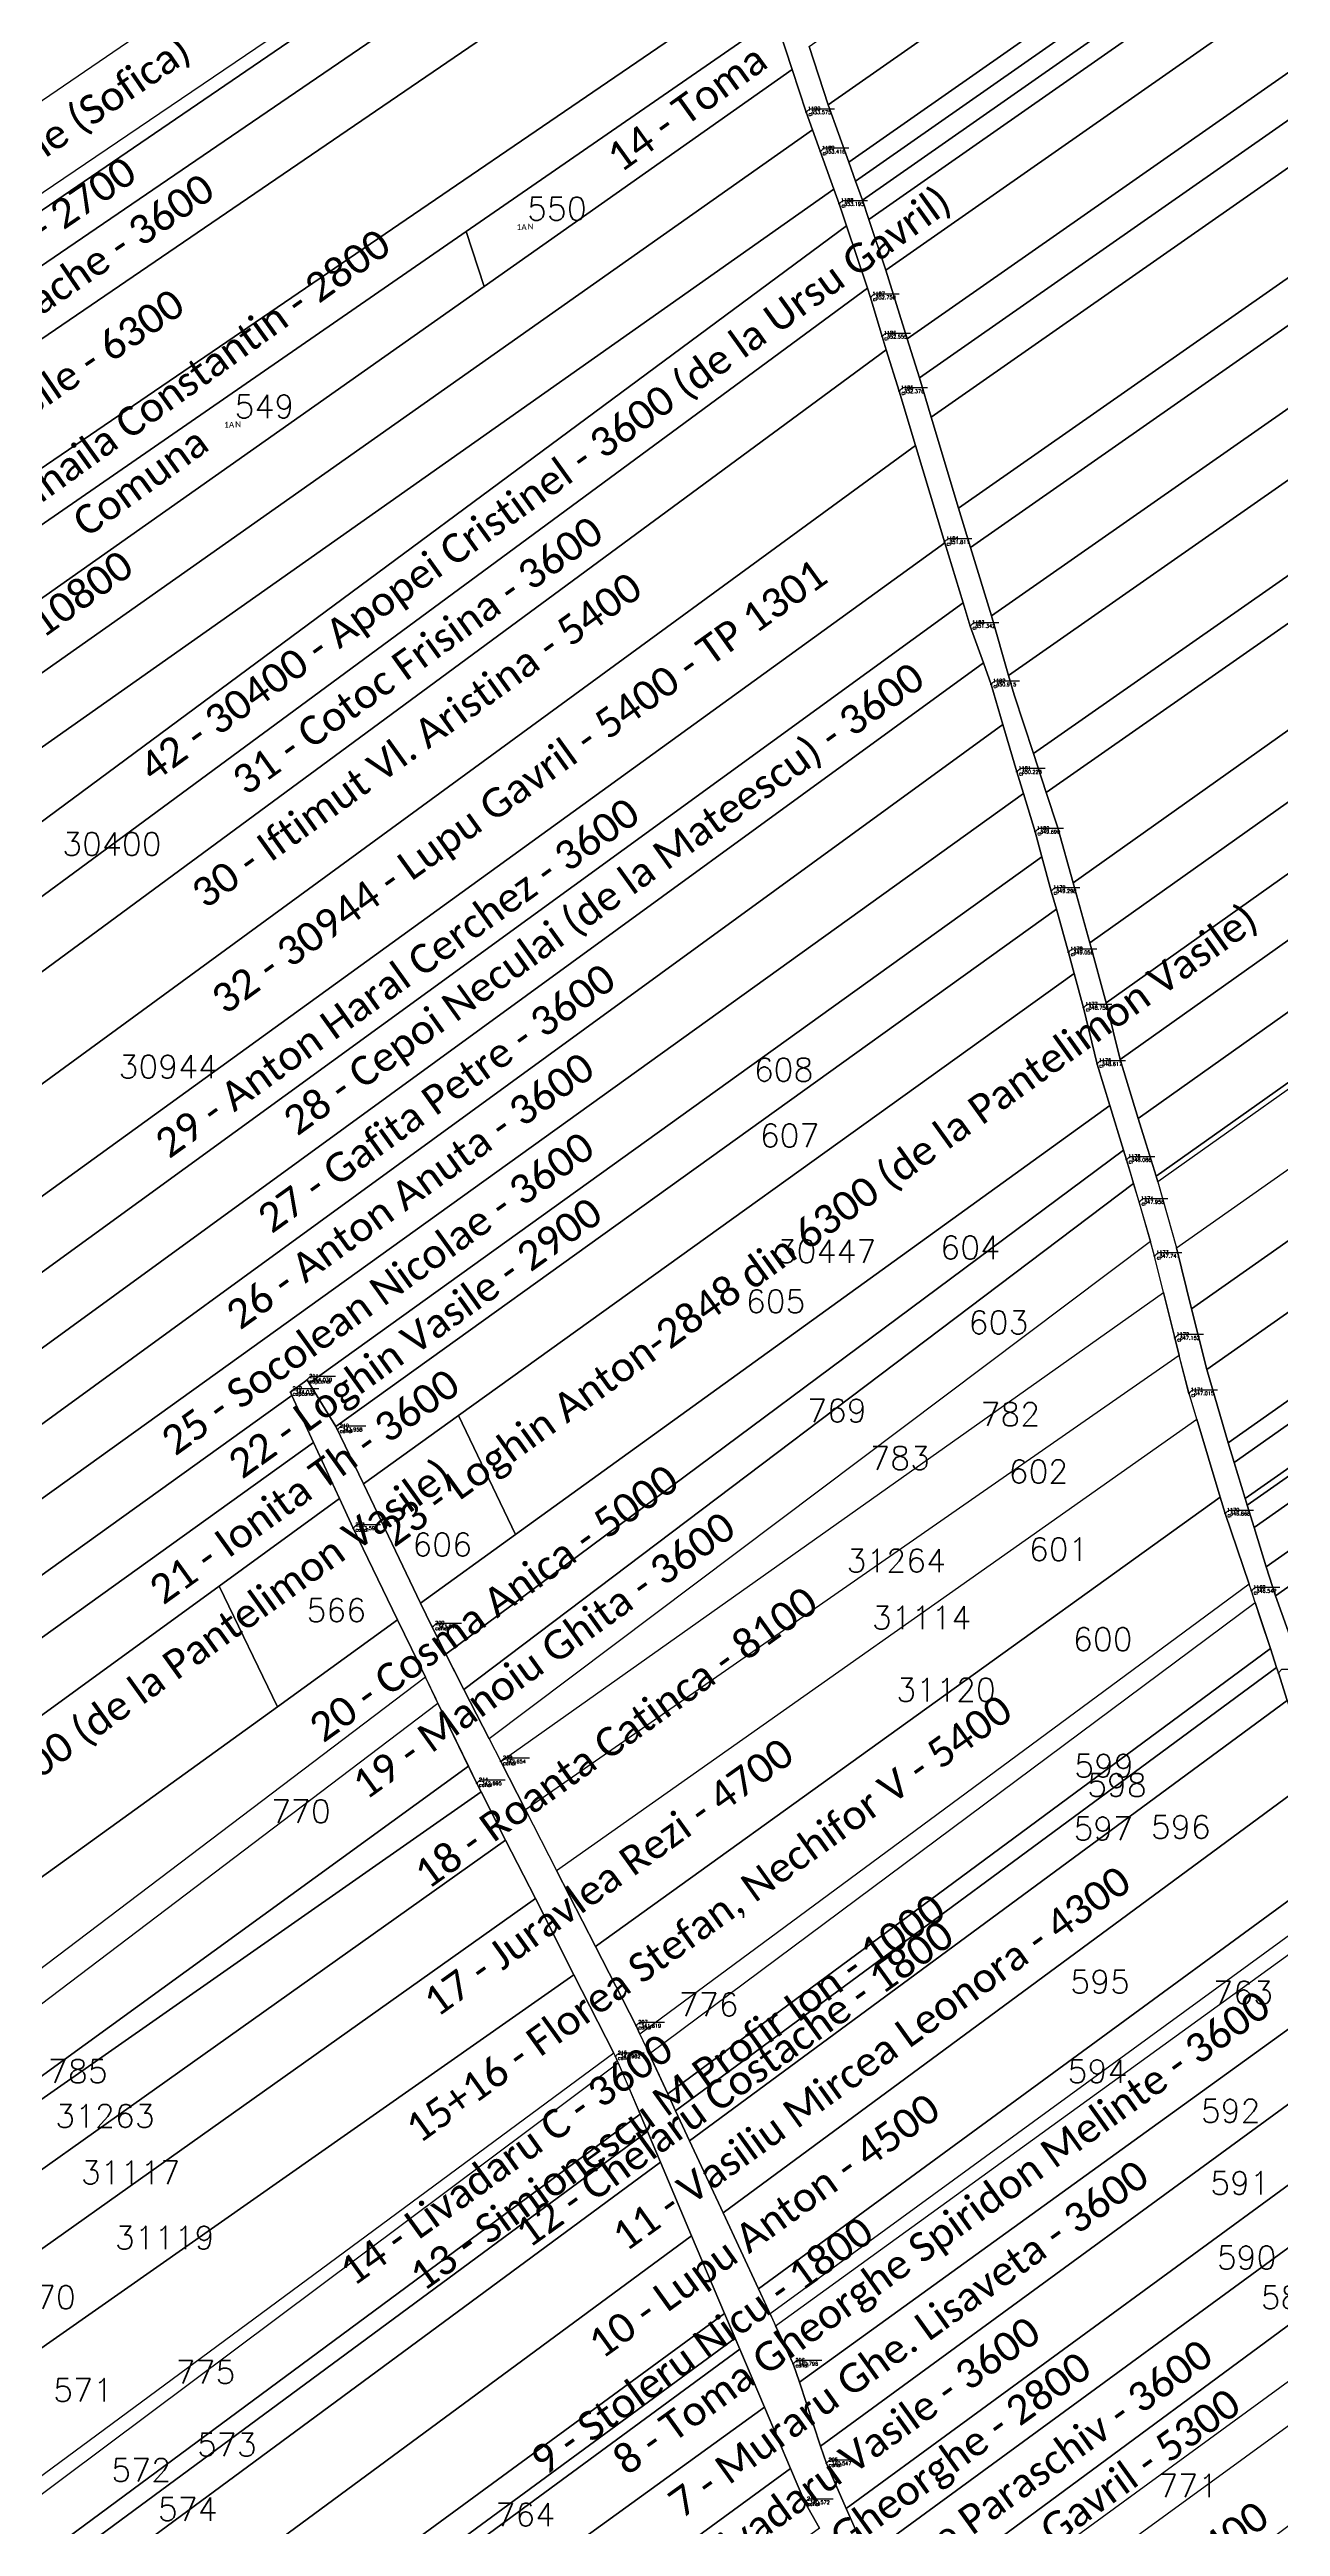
# Model space of a CAD drawing. Extents: x 611010 to 615314, y 642768 to 648579.
# Drawn here: x 613776.9 to 613988.9, y 646636.4 to 647063.1 of the extents above; entities that cross this region are included whole.
import ezdxf

# ---------------------------------------------------------------- set-up
doc = ezdxf.new("R2010")
doc.units = 0
doc.header["$LTSCALE"] = 0.5
doc.header["$MEASUREMENT"] = 0
doc.header["$PDMODE"] = 32
doc.header["$PDSIZE"] = 0.125
doc.layers.get('0').update_dxf_attribs({"color": 1, "linetype": 'CONTINUOUS'})
for name, color, linetype in [('0_pct_coduri', 20, 'CONTINUOUS'), ('0_pct_cote', 7, 'CONTINUOUS'), ('0_pct_denumiri', 7, 'CONTINUOUS'), ('0_pct_linii_marcaj', 7, 'CONTINUOUS'), ('0_pct_simboluri', 7, 'CONTINUOUS'), ('_CAT_FOL', 7, 'CONTINUOUS'), ('_IMPREJMUIT', 150, 'CONTINUOUS'), ('_NR_PARCELA', 50, 'CONTINUOUS'), ('_PARCELA_NOU_feb2025', 50, 'CONTINUOUS'), ('_TEXTE', 255, 'CONTINUOUS'), ('LABEL-terenuri-active-2024', 210, 'CONTINUOUS')]:
    doc.layers.add(name, color=color, linetype=linetype)
doc.layers.add('_ID', color=176, linetype='CONTINUOUS', lineweight=30)
doc.layers.get('0').off()
doc.styles.add('ROMANS', font='ROMANS.SHX')
doc.styles.get("Standard").update_dxf_attribs({"font": 'romans.shx'})
doc.styles.add('texte', font='calibri.ttf')

# ---------------------------------------------------------------- blocks, each defined once
blk = doc.blocks.new('Punct')
blk.add_point((0, 0))
at = {"flags": 1}
for tag, p in [('DENPCT', (1.4, 0)), ('COTA', (1.4, -2.5)), ('COD', (1.4, -5))]:
    blk.add_attdef(tag, p, '', height=1.5, dxfattribs=at)

msp = doc.modelspace()

# ---------------------------------------------------------------- linework, layer by layer
at = {"layer": '0_pct_linii_marcaj'}
for points in [[(613907.28, 647052.38), (613907.82, 647052.91), (613912.11, 647052.91)], [(613909.73, 647045.62), (613910.26, 647046.15), (613914.55, 647046.15)], [(613912.97, 647036.59), (613913.5, 647037.12), (613917.79, 647037.12)], [(613918.39, 647020.48), (613918.93, 647021.01), (613923.22, 647021.01)], [(613920.36, 647013.72), (613920.89, 647014.26), (613925.18, 647014.26)], [(613923.31, 647004.32), (613923.84, 647004.86), (613928.13, 647004.86)], [(613931.1, 646978.34), (613931.64, 646978.88), (613935.75, 646978.88)], [(613935.56, 646963.88), (613936.09, 646964.42), (613940.38, 646964.42)], [(613939.16, 646953.81), (613939.69, 646954.34), (613943.98, 646954.34)], [(613943.58, 646938.75), (613944.11, 646939.29), (613948.4, 646939.29)], [(613946.74, 646928.42), (613947.27, 646928.95), (613951.56, 646928.95)], [(613949.52, 646918.22), (613950.05, 646918.75), (613954.34, 646918.75)], [(613952.48, 646907.65), (613953.01, 646908.18), (613957.3, 646908.18)], [(613955.07, 646898.12), (613955.6, 646898.65), (613959.89, 646898.65)], [(613957.4, 646888.42), (613957.93, 646888.95), (613962.22, 646888.95)], [(613962.45, 646871.91), (613962.99, 646872.44), (613967.28, 646872.44)], [(613964.67, 646864.67), (613965.2, 646865.2), (613969.49, 646865.2)], [(613967.3, 646855.35), (613967.83, 646855.88), (613971.95, 646855.88)], [(613970.81, 646841.25), (613971.34, 646841.78), (613975.63, 646841.78)], [(613821.31, 646834.04), (613821.84, 646834.57), (613826.13, 646834.57)], [(613818.45, 646831.91), (613818.98, 646832.44), (613823.27, 646832.44)], [(613973.23, 646831.69), (613973.77, 646832.23), (613978.06, 646832.23)], [(613826.55, 646825.47), (613827.08, 646826), (613831.37, 646826)], [(613829.24, 646808.47), (613829.78, 646809), (613833.89, 646809)], [(613979.46, 646810.98), (613980, 646811.51), (613984.29, 646811.51)], [(613984, 646797.66), (613984.53, 646798.2), (613988.82, 646798.2)], [(613842.99, 646791.51), (613843.52, 646792.04), (613847.81, 646792.04)], [(613988.63, 646783.54), (613989.16, 646784.08), (613993.48, 646784.08)], [(613850.54, 646764.51), (613851.07, 646765.04), (613855.36, 646765.04)], [(613854.68, 646768.27), (613855.21, 646768.81), (613859.53, 646768.81)], [(613877.99, 646722.75), (613878.53, 646723.28), (613882.79, 646723.28)], [(613874.44, 646717.48), (613874.98, 646718.01), (613879.27, 646718.01)], [(613905.06, 646664.52), (613905.59, 646665.06), (613909.88, 646665.06)], [(613910.77, 646647.37), (613911.3, 646647.9), (613915.59, 646647.9)], [(613907.04, 646640.66), (613907.58, 646641.19), (613911.87, 646641.19)]]:
    msp.add_lwpolyline(points, dxfattribs=at)
at = {"layer": '_PARCELA_NOU_feb2025'}
for points in [[(614347.67, 647364.89), (614349.02, 647359.72), (613911, 647053.59), (613907.71, 647063.61), (614346.06, 647369.98)], [(614351.18, 647352.54), (614352.14, 647349.57), (613914.55, 647043.73), (613911, 647053.59), (614349.02, 647359.72), (614349.31, 647358.64)], [(613915.73, 647040.45), (613914.55, 647043.73), (614352.14, 647349.57), (614353.23, 647346.21)], [(613916.9, 647037.15), (613915.73, 647040.45), (614353.23, 647346.21), (614354.31, 647342.86)], [(614355.12, 647340.38), (614355.37, 647339.48), (613918.02, 647033.82), (613916.9, 647037.15), (614354.31, 647342.86)], [(613920.95, 647025.11), (613918.02, 647033.82), (614355.37, 647339.48), (614357.94, 647330.52)], [(614362.76, 647321.83), (614363.47, 647319.98), (613924.6, 647013.25), (613920.95, 647025.11), (614357.94, 647330.52), (614360.61, 647321.2)], [(614364.84, 647315.26), (614365.56, 647313.24), (613926.71, 647006.53), (613924.6, 647013.25), (614363.47, 647319.98), (614364.01, 647318.55)], [(614365.91, 647312.26), (614367.61, 647306.47), (613928.75, 646999.75), (613926.71, 647006.53), (614365.56, 647313.24)], [(613933.44, 646984.12), (613928.75, 646999.75), (614367.61, 647306.47), (614371.51, 647293.17), (614372.19, 647290.75)], [(614373.3, 647286.76), (614374.28, 647284.01), (613935.49, 646977.34), (613933.44, 646984.12), (614372.19, 647290.75)], [(614375.65, 647280.17), (614377.57, 647271.95), (613939.14, 646965.53), (613935.49, 646977.34), (614374.28, 647284.01)], [(614378.79, 647266.75), (614380.31, 647261.55), (613942.06, 646955.26), (613939.14, 646965.53), (614377.57, 647271.95)], [(614383.07, 647252.1), (614384.37, 647247.95), (613946.35, 646941.82), (613943.01, 646951.94), (613942.06, 646955.26), (614380.31, 647261.55)], [(614385.01, 647245.9), (614386.27, 647241.06), (613948.56, 646935.14), (613946.35, 646941.82), (614384.37, 647247.95)], [(614387.72, 647235.48), (614389.65, 647229.34), (613953.2, 646919.55), (613950.5, 646929.19), (613948.56, 646935.14), (614386.27, 647241.06)], [(614392.78, 647219.44), (614392.84, 647219.23), (613956.09, 646909.23), (613953.2, 646919.55), (614389.65, 647229.34), (614390.72, 647225.96)], [(613958.91, 646898.87), (613956.09, 646909.23), (614392.84, 647219.23), (614395.79, 647208.97)], [(613961.27, 646889.11), (613958.91, 646898.87), (614395.79, 647208.97), (614398.52, 647199.46)], [(613964.41, 646878.98), (613961.27, 646889.11), (614398.52, 647199.46), (614399.16, 647197.24), (614401.23, 647189.04)], [(614404.28, 647178.58), (613967.48, 646869.05), (613964.41, 646878.98), (614401.23, 647189.04), (614401.44, 647188.23), (614404.1, 647179.16)], [(614404.55, 647177.68), (614404.55, 647177.68), (613967.76, 646868.05), (613967.48, 646869.05), (614404.28, 647178.58)], [(613967.76, 646868.05), (613970.98, 646856.69), (614408.33, 647164.24), (614407.25, 647168.91), (614404.55, 647177.68)], [(613886.28, 647134.56), (613887.4, 647130.62), (613600.76, 646935.03), (613589.01, 646968.56), (613877.56, 647163.7), (613880.39, 647156.84), (613881.45, 647153.76), (613883.72, 647143.86)], [(614409.57, 647158.83), (614410.95, 647153.73), (613973.6, 646846.19), (613970.98, 646856.69), (614408.33, 647164.24)], [(614413.08, 647145.9), (614413.8, 647143.39), (613976.24, 646835.7), (613973.6, 646846.19), (614410.95, 647153.73)], [(614415.93, 647135.9), (614417.31, 647131.33), (613979.92, 646823.11), (613976.24, 646835.7), (614413.8, 647143.39)], [(613891.35, 647116.88), (613888.92, 647125.24), (613887.4, 647130.62), (613600.76, 646935.03), (613605, 646922.92)], [(614418.33, 647127.97), (613980.96, 646819.69), (613979.92, 646823.11), (614417.31, 647131.33)], [(614420.53, 647120.55), (613982.84, 646813.52), (613980.96, 646819.69), (614418.33, 647127.97)], [(614420.53, 647120.55), (614420.95, 647119.07), (613983.2, 646812.35), (613982.84, 646813.52)], [(613891.65, 647115.85), (613891.9, 647114.83), (613606.06, 646919.78), (613605.58, 646921.24), (613605, 646922.92), (613891.35, 647116.88), (613891.35, 647116.88)], [(614421.8, 647116.11), (613984.37, 646808.51), (613983.2, 646812.35), (614420.95, 647119.07)], [(614423.56, 647109.11), (613986.43, 646801.72), (613984.37, 646808.51), (614421.8, 647116.11)], [(613608.58, 646912.04), (613606.06, 646919.78), (613891.9, 647114.83), (613893.86, 647106.71)], [(613895.72, 647095.33), (613611.94, 646901.69), (613608.58, 646912.04), (613893.86, 647106.71), (613893.89, 647106.63)], [(614425.06, 647103.98), (613988.08, 646796.71), (613986.43, 646801.72), (614423.56, 647109.11)], [(614428.1, 647093.77), (613991.6, 646786.82), (613988.08, 646796.71), (614425.06, 647103.98)], [(613895.72, 647095.33), (613900.27, 647076.15), (613617.86, 646883.5), (613611.94, 646901.69)], [(613902.05, 647068.64), (613848.64, 647031.75), (613705.71, 646933.03), (613620.83, 646874.39), (613617.86, 646883.5), (613900.27, 647076.15)], [(613902.55, 647066.49), (613904.8, 647059.65), (613851.73, 647022.26), (613848.64, 647031.75), (613902.05, 647068.64)], [(613624.7, 646862.35), (613709.32, 646921.95), (613851.73, 647022.26), (613904.8, 647059.65), (613907.2, 647052.34), (613908.31, 647049.27), (613627.99, 646851.82)], [(613627.99, 646851.82), (613908.31, 647049.27), (613911.99, 647039.03), (613631.28, 646841.3)], [(613912.89, 647036.51), (613914.16, 647032.76), (613635.85, 646826.68), (613631.28, 646841.3), (613911.99, 647039.03)], [(613635.9, 646826.54), (613635.85, 646826.68), (613914.16, 647032.76), (613917.79, 647021.97), (613639.18, 646816.75)], [(613705.71, 646933.03), (613848.64, 647031.75), (613851.73, 647022.26), (613709.32, 646921.95)], [(613920.28, 647013.65), (613920.99, 647011.4), (613642.68, 646806.4), (613639.18, 646816.75), (613917.79, 647021.97), (613918.31, 647020.4)], [(613923.23, 647004.24), (613926.03, 646994.9), (613647.73, 646791.5), (613647.46, 646792.13), (613642.68, 646806.4), (613920.99, 647011.4)], [(613653.75, 646777.46), (613647.73, 646791.5), (613926.03, 646994.9), (613931.07, 646978.1)], [(613658.14, 646767.23), (613653.75, 646777.46), (613931.07, 646978.1), (613934.25, 646967.8)], [(613935.48, 646963.8), (613937.74, 646957.48), (613662.47, 646757.12), (613658.14, 646767.23), (613934.25, 646967.8)], [(613939.08, 646953.73), (613941.1, 646946.83), (613666.74, 646747.13), (613664.02, 646753.52), (613662.47, 646757.12), (613937.74, 646957.48)], [(613943.5, 646938.67), (613944.65, 646934.93), (613670.57, 646738.11), (613666.74, 646747.13), (613941.1, 646946.83)], [(613946.66, 646928.34), (613947.81, 646924.03), (613821.58, 646833.38), (613821.23, 646833.96), (613818.37, 646831.83), (613818.63, 646831.25), (613674.86, 646728.03), (613674.3, 646729.46), (613670.57, 646738.11), (613944.65, 646934.93)], [(613949.44, 646918.14), (613950.31, 646915.04), (613826.16, 646825.88), (613821.58, 646833.38), (613947.81, 646924.03)], [(613952.4, 646907.57), (613953.39, 646903.92), (613847.34, 646827.78), (613830.95, 646816.01), (613826.16, 646825.88), (613950.31, 646915.04)], [(613957.32, 646888.34), (613959.51, 646881.19), (613857.15, 646807.27), (613847.34, 646827.78), (613953.39, 646903.92), (613954.99, 646898.04)], [(613961.86, 646873.52), (613961.86, 646873.52), (613845.12, 646786.71), (613842.7, 646791.43), (613840.78, 646795.45), (613857.15, 646807.27), (613959.51, 646881.19)], [(613963.62, 646867.77), (613963.62, 646867.77), (613848.24, 646780.6), (613845.12, 646786.71), (613961.86, 646873.52), (613962.37, 646871.83)], [(613963.62, 646867.77), (613966.51, 646857.78), (613852.6, 646772.09), (613848.24, 646780.6)], [(613968.78, 646849.01), (613967.22, 646855.27), (613966.51, 646857.78), (613852.6, 646772.09), (613854.6, 646768.19)], [(613971.49, 646838.16), (613971.49, 646838.16), (613971.49, 646838.16), (613858.88, 646759.84), (613854.6, 646768.19), (613854.6, 646768.19), (613968.78, 646849.01), (613968.78, 646849.01), (613970.73, 646841.17), (613971.49, 646838.16)], [(613858.88, 646759.84), (613864.2, 646749.44), (613974.49, 646827.18), (613973.16, 646831.6), (613971.49, 646838.16)], [(613674.86, 646728.03), (613818.63, 646831.25), (613822.36, 646823.17), (613678.13, 646719.63)], [(613857.15, 646807.27), (613840.78, 646795.45), (613830.95, 646816.01), (613847.34, 646827.78)], [(613978.53, 646813.75), (613870.91, 646736.35), (613864.2, 646749.44), (613974.49, 646827.18)], [(613682.47, 646708.48), (613678.14, 646719.6), (613822.36, 646823.17), (613826.81, 646813.5), (613806.07, 646798.41)], [(613829.16, 646808.39), (613836.83, 646792.57), (613816.14, 646777.63), (613806.07, 646798.41), (613826.81, 646813.5)], [(613979.38, 646810.9), (613983.52, 646798.75), (613878.57, 646721.25), (613877.91, 646722.67), (613870.91, 646736.35), (613978.53, 646813.75)], [(613682.47, 646708.48), (613806.07, 646798.41), (613816.14, 646777.63), (613690.74, 646687.09)], [(613878.57, 646721.25), (613880.17, 646717.81), (613984.58, 646795.57), (613983.92, 646797.58), (613983.52, 646798.75)], [(613984.58, 646795.57), (613987.18, 646787.65), (613883.36, 646710.95), (613880.17, 646717.81), (613984.58, 646795.57)], [(613692.33, 646681.18), (613690.74, 646687.09), (613816.14, 646777.63), (613836.83, 646792.57), (613841.6, 646782.71), (613695.34, 646671.83)], [(613988.24, 646784.41), (613884.72, 646708.03), (613883.36, 646710.95), (613987.18, 646787.65)], [(613843.78, 646778.23), (613841.6, 646782.71), (613695.34, 646671.83), (613696.93, 646666.89)], [(613988.55, 646783.46), (613990.08, 646778.71), (613887.12, 646702.86), (613884.72, 646708.03), (613988.24, 646784.41)], [(613699.52, 646658.87), (613696.93, 646666.89), (613843.78, 646778.23), (613849.02, 646767.41)], [(613994.11, 646765.04), (613892.88, 646690.47), (613887.12, 646702.86), (613990.08, 646778.71), (613993, 646769.63)], [(613849.02, 646767.41), (613850.46, 646764.43), (613851.21, 646762.95), (613700.03, 646657.28), (613699.52, 646658.87)], [(613994.31, 646764.23), (613999.01, 646750.63), (613898.97, 646677.36), (613892.88, 646690.47), (613994.11, 646765.04)], [(613703.67, 646646.91), (613700.82, 646654.82), (613700.03, 646657.28), (613851.21, 646762.95), (613851.21, 646762.95), (613855.43, 646754.66)], [(613855.43, 646754.66), (613860.55, 646744.58), (613707.59, 646636.04), (613703.67, 646646.91), (613703.67, 646646.91), (613855.43, 646754.66)], [(614000.65, 646745.67), (613900.98, 646673.05), (613898.97, 646677.36), (613999.01, 646750.63)], [(613712.32, 646622.9), (613707.59, 646636.04), (613860.55, 646744.58), (613867.21, 646731.47)], [(614000.65, 646745.67), (613900.98, 646673.05), (613901.93, 646671), (614001.52, 646743.02)], [(614002.79, 646739.18), (614004.85, 646732.6), (613906.03, 646661.28), (613904.98, 646664.44), (613901.93, 646671), (614001.52, 646743.02)], [(613717.56, 646608.38), (613712.32, 646622.9), (613867.21, 646731.47), (613874.09, 646717.94), (613719.22, 646603.57)], [(614008.04, 646722.14), (613909.7, 646650.24), (613906.03, 646661.28), (614004.85, 646732.6)], [(613910.69, 646647.29), (613909.7, 646650.24), (614008.04, 646722.14), (614011.45, 646710.72), (613914.11, 646639.53)], [(613719.22, 646603.57), (613720.22, 646600.68), (613874.83, 646716.3), (613874.36, 646717.4), (613874.09, 646717.94)], [(613874.83, 646716.3), (613878.59, 646707.43), (613723.07, 646592.44), (613720.22, 646600.68), (613874.83, 646716.3)], [(614012.12, 646708.47), (614014.15, 646701.85), (613917.74, 646631.34), (613914.11, 646639.53), (614011.45, 646710.72)], [(613724.07, 646589.54), (613723.07, 646592.44), (613878.59, 646707.43), (613879.86, 646704.45)], [(613725.96, 646584.06), (613724.07, 646589.54), (613879.86, 646704.45), (613882.1, 646699.16)], [(614014.64, 646700.25), (614017.44, 646691.12), (613922.97, 646621.45), (613920.12, 646625.96), (613917.74, 646631.34), (614014.15, 646701.85)], [(613730.54, 646570.84), (613725.96, 646584.06), (613882.1, 646699.16), (613887.48, 646686.49)], [(613922.97, 646621.45), (614017.44, 646691.12), (614017.55, 646690.77), (614020.05, 646683.08), (613926.96, 646615.14)], [(613735.19, 646557.39), (613730.54, 646570.84), (613887.48, 646686.49), (613893.16, 646673.11)], [(613926.96, 646615.14), (613930.2, 646610.03), (614022.13, 646676.93), (614021.55, 646678.45), (614020.05, 646683.08)], [(614026.96, 646664.06), (613938.24, 646597.34), (613930.2, 646610.03), (614022.13, 646676.93)], [(613736.8, 646552.72), (613735.19, 646557.39), (613893.16, 646673.1), (613894.97, 646668.84)], [(613894.97, 646668.84), (613895.78, 646666.94), (613737.51, 646550.67), (613736.8, 646552.72)], [(613740.63, 646541.66), (613737.51, 646550.67), (613895.78, 646666.94), (613900.02, 646656.95)], [(613744.77, 646529.67), (613740.63, 646541.66), (613900.02, 646656.95), (613904.48, 646646.43)], [(613906.96, 646640.58), (613909.49, 646636.15), (613748.8, 646518.62), (613745.89, 646526.44), (613744.77, 646529.67), (613904.48, 646646.43)]]:
    msp.add_lwpolyline(points, close=True, dxfattribs=at)
for points in [[(613990.08, 646778.71), (613988.55, 646783.46), (613988.24, 646784.41), (613987.18, 646787.65), (613985.55, 646792.6), (613984.58, 646795.57), (613983.92, 646797.58), (613983.52, 646798.75), (613979.38, 646810.9), (613978.53, 646813.75), (613974.49, 646827.18), (613973.16, 646831.6), (613973.15, 646831.61), (613971.49, 646838.16), (613970.73, 646841.17), (613968.78, 646849.01), (613967.22, 646855.27), (613966.51, 646857.78), (613964.59, 646864.59), (613963.62, 646867.77), (613963.23, 646869.03), (613962.37, 646871.83), (613961.86, 646873.52), (613959.51, 646881.19), (613957.32, 646888.34), (613954.99, 646898.04), (613953.39, 646903.92), (613952.4, 646907.57), (613950.31, 646915.04), (613949.44, 646918.14), (613947.81, 646924.03), (613946.66, 646928.34), (613944.65, 646934.93), (613943.5, 646938.67), (613941.1, 646946.83), (613939.08, 646953.73), (613937.74, 646957.48), (613935.48, 646963.8), (613934.25, 646967.8), (613931.07, 646978.1), (613926.03, 646994.9), (613923.23, 647004.24), (613920.99, 647011.4), (613920.28, 647013.65), (613918.31, 647020.4), (613917.79, 647021.97), (613914.16, 647032.76), (613912.89, 647036.51), (613911.99, 647039.03), (613908.31, 647049.27), (613907.2, 647052.34), (613904.8, 647059.65), (613902.55, 647066.49)], [(613907.71, 647063.61), (613911, 647053.59), (613914.55, 647043.73), (613915.73, 647040.45), (613916.9, 647037.15), (613918.02, 647033.82), (613920.95, 647025.11), (613924.6, 647013.25), (613926.71, 647006.53), (613928.75, 646999.75), (613933.44, 646984.12), (613935.49, 646977.34), (613939.14, 646965.53), (613942.06, 646955.26), (613943.01, 646951.94), (613946.35, 646941.82), (613948.56, 646935.14), (613950.5, 646929.19), (613953.2, 646919.55), (613956.09, 646909.23), (613958.91, 646898.87), (613961.27, 646889.11), (613964.41, 646878.98), (613967.43, 646869.22), (613967.76, 646868.05), (613970.98, 646856.69), (613973.6, 646846.19), (613976.24, 646835.7), (613979.92, 646823.11), (613980.96, 646819.69), (613982.84, 646813.52), (613983.2, 646812.35), (613984.37, 646808.51), (613986.43, 646801.72), (613988.08, 646796.71), (613991.6, 646786.82)], [(613909.49, 646636.15), (613906.96, 646640.58), (613904.48, 646646.43), (613900.02, 646656.95), (613895.42, 646667.78), (613893.16, 646673.1), (613735.19, 646557.39), (613893.16, 646673.11), (613887.48, 646686.49), (613882.1, 646699.16), (613879.86, 646704.45), (613878.59, 646707.43), (613876.23, 646713.01), (613874.36, 646717.4), (613874.09, 646717.94), (613867.21, 646731.47), (613860.55, 646744.58), (613855.43, 646754.66), (613851.21, 646762.95), (613850.46, 646764.43), (613848.31, 646768.86), (613843.78, 646778.23), (613843.44, 646778.91), (613841.6, 646782.71), (613836.83, 646792.57), (613829.16, 646808.39), (613826.81, 646813.5), (613822.36, 646823.17), (613818.63, 646831.25), (613818.37, 646831.83), (613821.23, 646833.96), (613821.58, 646833.38), (613826.16, 646825.88), (613830.95, 646816.01), (613840.78, 646795.45), (613842.7, 646791.43), (613845.12, 646786.71), (613847.54, 646781.99), (613848.25, 646780.6), (613852.6, 646772.09), (613854.6, 646768.19), (613858.88, 646759.84), (613864.2, 646749.44), (613870.91, 646736.35), (613877.91, 646722.67), (613878.57, 646721.25), (613880.17, 646717.81), (613881.88, 646714.14), (613883.36, 646710.95), (613884.72, 646708.03), (613887.12, 646702.86), (613892.88, 646690.47), (613898.97, 646677.36), (613901.39, 646672.15), (613904.98, 646664.44), (613906.03, 646661.28), (613909.7, 646650.24), (613910.69, 646647.29), (613914.11, 646639.53), (613917.74, 646631.34)], [(613678.13, 646719.63), (613822.36, 646823.17), (613678.14, 646719.6)], [(613859.75, 646746.16), (613860.14, 646745.37)]]:
    msp.add_lwpolyline(points, dxfattribs=at)

# ---------------------------------------------------------------- block references
at = {"layer": '0_pct_simboluri', "xscale": 3, "yscale": 3}
for p in [(613907.2, 647052.3), (613909.65, 647045.54), (613912.89, 647036.51), (613918.31, 647020.4), (613920.28, 647013.65), (613923.23, 647004.24), (613931.02, 646978.27), (613935.48, 646963.8), (613939.08, 646953.73), (613943.5, 646938.67), (613946.66, 646928.34), (613949.44, 646918.14), (613952.4, 646907.57), (613954.99, 646898.04), (613957.32, 646888.34), (613962.37, 646871.83), (613964.59, 646864.59), (613967.22, 646855.27), (613970.73, 646841.17), (613821.23, 646833.96), (613818.37, 646831.83), (613973.15, 646831.61), (613826.47, 646825.39), (613829.16, 646808.39), (613979.38, 646810.9), (613983.92, 646797.58), (613842.91, 646791.43), (613988.55, 646783.46), (613854.6, 646768.19), (613850.46, 646764.43), (613877.91, 646722.67), (613874.36, 646717.4), (613904.98, 646664.44), (613910.69, 646647.29), (613906.96, 646640.58)]:
    msp.add_blockref('Punct', p, dxfattribs=at)

# ---------------------------------------------------------------- texts
at = {"layer": '0_pct_coduri', "style": 'ROMANS'}
for s, p in [('cl', (613907.59, 647051.69)), ('cl', (613910.03, 647044.93)), ('cl', (613913.28, 647035.91)), ('cl', (613918.7, 647019.8)), ('cl', (613920.67, 647013.04)), ('cl', (613923.61, 647003.64)), ('cl', (613931.41, 646977.66)), ('cl', (613935.86, 646963.2)), ('cl', (613939.46, 646953.13)), ('cl', (613943.88, 646938.07)), ('cl', (613947.04, 646927.74)), ('cl', (613949.82, 646917.54)), ('cl', (613952.79, 646906.96)), ('cl', (613955.38, 646897.44)), ('cl', (613957.7, 646887.74)), ('cl', (613962.76, 646871.23)), ('cl', (613964.97, 646863.99)), ('cl', (613967.61, 646854.67)), ('cl', (613971.11, 646840.57)), ('capcanal', (613821.61, 646833.36)), ('capcanal', (613818.75, 646831.23)), ('cl', (613973.54, 646831.01)), ('canal', (613826.85, 646824.79)), ('canal', (613829.55, 646807.79)), ('cl', (613979.77, 646810.3)), ('cl', (613984.3, 646796.98)), ('canal', (613843.29, 646790.83)), ('canal', (613854.98, 646767.59)), ('canal', (613850.84, 646763.83)), ('canal', (613878.3, 646722.07)), ('canal', (613874.75, 646716.8)), ('canal', (613905.36, 646663.84)), ('canal', (613911.07, 646646.68)), ('canal', (613907.35, 646639.98))]:
    msp.add_text(s, height=0.625, dxfattribs=at).set_placement(p)
at = {"layer": '0_pct_cote', "style": 'ROMANS'}
for s, p in [('353.575', (613908.03, 647051.98)), ('353.416', (613910.47, 647045.22)), ('353.195', (613913.72, 647036.2)), ('352.750', (613919.14, 647020.09)), ('352.555', (613921.11, 647013.33)), ('352.376', (613924.05, 647003.93)), ('351.811', (613931.85, 646977.95)), ('351.342', (613936.3, 646963.49)), ('350.915', (613939.9, 646953.41)), ('350.223', (613944.32, 646938.36)), ('349.690', (613947.48, 646928.03)), ('349.298', (613950.26, 646917.83)), ('349.056', (613953.23, 646907.25)), ('348.758', (613955.82, 646897.73)), ('348.617', (613958.14, 646888.03)), ('348.086', (613963.2, 646871.52)), ('347.956', (613965.41, 646864.28)), ('347.741', (613968.05, 646854.96)), ('347.152', (613971.55, 646840.86)), ('344.030', (613822.05, 646833.65)), ('344.035', (613819.19, 646831.52)), ('347.015', (613973.98, 646831.3)), ('343.958', (613827.29, 646825.07)), ('343.591', (613829.99, 646808.08)), ('346.868', (613980.21, 646810.58)), ('346.542', (613984.74, 646797.27)), ('343.016', (613843.73, 646791.12)), ('342.654', (613855.42, 646767.88)), ('342.695', (613851.28, 646764.12)), ('341.819', (613878.74, 646722.36)), ('341.982', (613875.19, 646717.09)), ('340.796', (613905.8, 646664.13)), ('340.547', (613911.51, 646646.97)), ('340.572', (613907.79, 646640.27))]:
    msp.add_text(s, height=0.625, dxfattribs=at).set_placement(p)
at = {"layer": '0_pct_denumiri', "style": 'ROMANS'}
for s, p in [('1190', (613907.5, 647052.62)), ('1189', (613909.94, 647045.86)), ('1188', (613913.19, 647036.83)), ('1187', (613918.61, 647020.72)), ('1186', (613920.58, 647013.97)), ('1185', (613923.53, 647004.57)), ('1184', (613931.32, 646978.59)), ('1183', (613935.78, 646964.12)), ('1182', (613939.37, 646954.05)), ('1181', (613943.8, 646938.99)), ('1180', (613946.95, 646928.66)), ('1179', (613949.74, 646918.46)), ('1178', (613952.7, 646907.89)), ('1177', (613955.29, 646898.36)), ('1176', (613957.61, 646888.66)), ('1175', (613962.67, 646872.15)), ('1174', (613964.88, 646864.91)), ('1173', (613967.52, 646855.59)), ('1172', (613971.02, 646841.49)), ('211', (613821.61, 646834.28)), ('212', (613818.75, 646832.15)), ('1171', (613973.45, 646831.93)), ('210', (613826.85, 646825.71)), ('213', (613829.55, 646808.71)), ('1170', (613979.68, 646811.22)), ('1169', (613984.21, 646797.9)), ('209', (613843.29, 646791.75)), ('214', (613850.84, 646764.75)), ('208', (613854.98, 646768.52)), ('207', (613878.3, 646722.99)), ('215', (613874.75, 646717.72)), ('206', (613905.36, 646664.76)), ('205', (613911.07, 646647.61)), ('216', (613907.35, 646640.9))]:
    msp.add_text(s, height=0.625, dxfattribs=at).set_placement(p)
at = {"layer": '_CAT_FOL', "style": 'texte'}
for p in [(613858.15, 647032.02), (613807.77, 646997.97)]:
    msp.add_text('A', height=1, dxfattribs=at).set_placement(p)
at = {"layer": '_ID', "color": 40, "true_color": 0xf8d731}
for s, p in [('550', (613859.12, 647033.68)), ('549', (613808.74, 646999.63)), ('608', (613898.18, 646885.36)), ('607', (613899.21, 646874.02)), ('604', (613930.32, 646854.73)), ('605', (613896.81, 646845.46)), ('603', (613935.2, 646841.82)), ('769', (613907.37, 646826.64)), ('782', (613937.23, 646826.01)), ('783', (613918.25, 646818.46)), ('602', (613942.07, 646816.14)), ('606', (613839.37, 646803.57)), ('601', (613945.56, 646802.75)), ('566', (613821.12, 646792.25)), ('600', (613953.16, 646787.25)), ('599', (613953.37, 646765.47)), ('598', (613955.6, 646762.14)), ('770', (613815.03, 646757.61)), ('597', (613953.25, 646754.65)), ('596', (613966.61, 646754.92)), ('595', (613952.7, 646728.26)), ('776', (613885.28, 646724.32)), ('763', (613977.35, 646726.37)), ('785', (613776.59, 646712.84)), ('594', (613952.25, 646712.83)), ('592', (613975.19, 646706)), ('591', (613976.8, 646693.58)), ('590', (613977.94, 646680.75)), ('570', (613771.08, 646673.91)), ('589', (613985.51, 646673.88)), ('775', (613798.6, 646661.02)), ('571', (613777.51, 646657.93)), ('573', (613802.27, 646648.5)), ('572', (613787.51, 646644.14)), ('574', (613795.53, 646637.41)), ('771', (613967.88, 646641.44)), ('764', (613853.68, 646636.46))]:
    msp.add_text(s, height=4, dxfattribs=at).set_placement(p)
at = {"layer": '_IMPREJMUIT', "style": 'texte'}
for p in [(613859.22, 647032.11), (613808.84, 646998.05)]:
    msp.add_text('N', height=1, dxfattribs=at).set_placement(p)
at = {"layer": '_NR_PARCELA', "style": 'texte'}
for p in [(613857.32, 647032.02), (613806.94, 646997.97)]:
    msp.add_text('1', height=1, dxfattribs=at).set_placement(p)
at = {"layer": '_TEXTE', "style": 'texte'}
for s, rotation, p in [('64 - Sburlea Emilia (40 - Cepoi Vasile - 11700)', 34.3014, (613716.73, 647025.74)), ('93 - 39 - Vartolomei Ghe (Sofica) - 5400', 34.3014, (613716.56, 647003.71)), ('14 - Toma', 35.6935, (613875.25, 647041.77)), ('68 - 38 - Toma Nastase - 2700', 34.3014, (613714.6, 646987.84)), ('Comuna  / 37 - Sburlea Costache - 3600', 34.3014, (613702.63, 646967.58)), ('42 - 30400 - Apopei Cristinel - 3600 (de la Ursu Gavril)', 35.6935, (613794.71, 646936.71)), ('Comuna / 35 - Mihaila Constantin - 2800', 35.6935, (613731.99, 646953.69)), ('Comuna / 36 - Albu Vasile - 6300', 34.3014, (613715.18, 646959.8)), ('Comuna', 35.6935, (613783.26, 646978.93)), ('31 - Cotoc Frisina - 3600', 35.6935, (613810.72, 646934.44)), ('77 - Putina Vasile / 33 - Borolianu Nicu - 10800', 35.6935, (613672.19, 646887.2)), ('32 - 30944 - Lupu Gavril - 5400 - TP 1301', 35.6935, (613807.14, 646896.73)), ('30 - Iftimut Vl. Aristina - 5400', 35.6935, (613803.72, 646914.95)), ('28 - Cepoi Neculai (de la Mateescu) - 3600', 35.6935, (613819.52, 646875.83)), ('29 - Anton Haral Cerchez - 3600', 35.6935, (613797.45, 646871.91)), ('23 - Loghin Anton-2848 din 6300 (de la Pantelimon Vasile)', 35.6935, (613836.23, 646804.97)), ('27 - Gafita Petre - 3600', 35.6935, (613815.11, 646859.01)), ('26 - Anton Anuta - 3600', 35.6935, (613809.68, 646842.41)), ('25 - Socolean Nicolae - 3600', 35.6935, (613798.51, 646820.71)), ('22 - Loghin Vasile - 2900', 35.6935, (613810.04, 646816.72)), ('21 - Ionita Th - 3600', 35.6935, (613796.45, 646795.05)), ('24 - Loghin Anton-3452 din 6300 (de la Pantelimon Vasile)', 35.6935, (613697.47, 646709.33)), ('20 - Cosma Anica - 5000', 35.6935, (613824.01, 646771.29)), ('19 - Manoiu Ghita - 3600', 35.6935, (613831.39, 646761.44)), ('18 - Roanta Catinca - 8100', 35.6935, (613842.08, 646746.05)), ('15+16 - Florea Stefan, Nechifor V - 5400', 35.6935, (613840.57, 646702.25)), ('17 - Juravlea Rezi - 4700', 35.6935, (613843.65, 646724.03)), ('11 - Vasiliu Mircea Leonora - 4300', 35.6935, (613876.14, 646683.63)), ('13 - Simionescu M Profir Ion - 1000', 35.6935, (613841.27, 646676.78)), ('12 - Chelaru Costache - 1800', 35.6935, (613859.47, 646684.24)), ('8 - Toma Gheorghe Spiridon Melinte - 3600', 35.6935, (613876.32, 646645.04)), ('14 - Livadaru C - 3600', 35.6935, (613829.2, 646677.64)), ('10 - Lupu Anton - 4500', 35.6935, (613872.04, 646665.13)), ('7 - Muraru Ghe. Lisaveta - 3600', 35.6935, (613885.85, 646637.7)), ('9 - Stoleru Nicu - 1800', 35.6935, (613862.14, 646645.02)), ('6 - Livadaru Vasile - 3600', 35.6935, (613883.92, 646622.78)), ('4 -  Neculaiasa Ghe Paraschiv - 3600', 35.6935, (613885.29, 646598.5)), ('5 - Roanta Gheorghe - 2800', 35.6935, (613885.97, 646611.89)), ('3 - Varvaroi Nastase + Gavril - 5300', 35.6935, (613892.33, 646591.68)), ('2 - Vartolomei Costache - 4400', 35.6935, (613908.08, 646580.08))]:
    msp.add_text(s, height=5, rotation=rotation, dxfattribs=at).set_placement(p)
at = {"layer": 'LABEL-terenuri-active-2024'}
for s, p in [('30400', (613779.03, 646924.25)), ('30944', (613788.74, 646885.88)), ('30447', (613902.14, 646854.08)), ('31264', (613914.15, 646800.8)), ('31114', (613918.51, 646790.97)), ('31120', (613922.74, 646778.54)), ('31263', (613777.83, 646705.13)), ('31117', (613782.24, 646695.4)), ('31119', (613788.11, 646684.17))]:
    msp.add_text(s, height=4, dxfattribs=at).set_placement(p)

doc.saveas('drawing.dxf')
